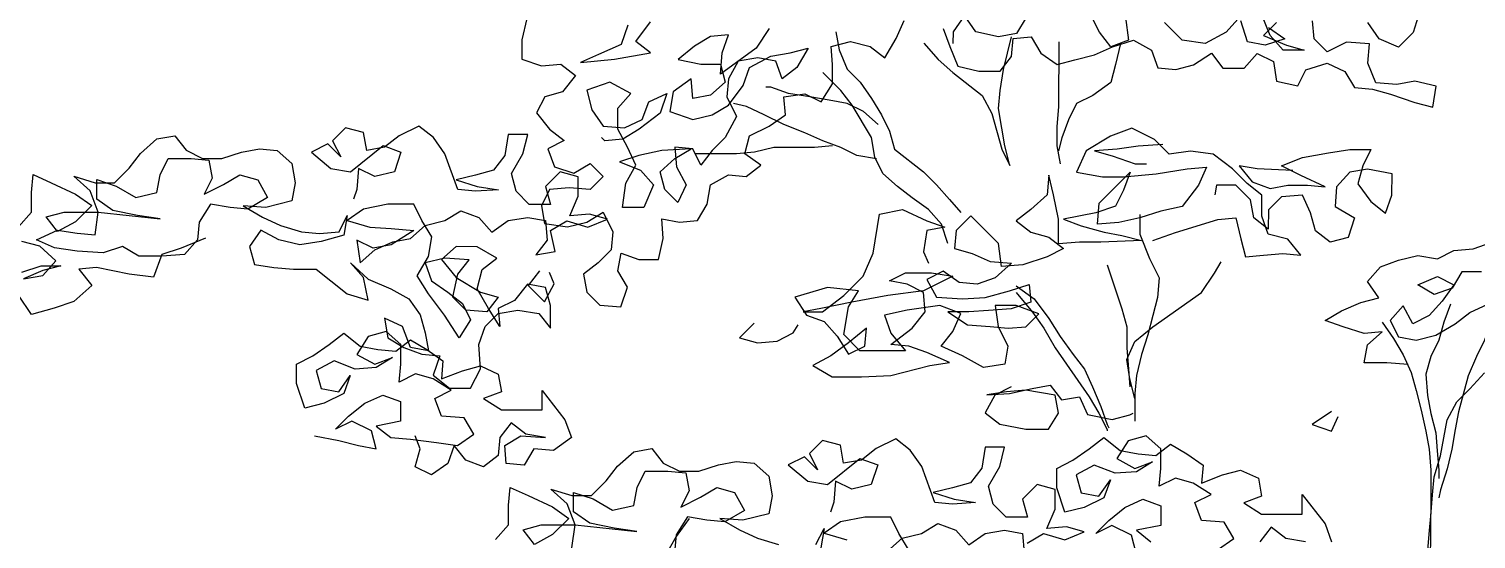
# Model space of a CAD drawing. Header units: inches. Extents: x 350994 to 353538, y 1581369 to 1583842.
# Drawn here: x 351476.791 to 351478.24, y 1583482.148 to 1583482.658 of the extents above; entities that cross this region are included whole.
import ezdxf

# ---------------------------------------------------------------- set-up
doc = ezdxf.new("R2010")
doc.units = ezdxf.units.IN
doc.header["$MEASUREMENT"] = 0
doc.linetypes.add('1', pattern=[0])
doc.layers.add('FOREST', color=96, linetype='Continuous')
doc.layers.add('TREE', color=81, linetype='1')

# ---------------------------------------------------------------- blocks, each defined once
blk = doc.blocks.new('TREE_4')
at = {"color": 94}
for points in [[(-1080.3, 7831.7), (-1089.1, 7794.1), (-1089.1, 7759.4), (-1054.4, 7747.8), (-1019.7, 7750.7), (-993.7, 7730.4), (-1016.9, 7701.5), (-1048.7, 7692.9), (-1063.2, 7664), (-1040, 7635), (-1014, 7614.8), (-1043, 7600.4), (-1031.4, 7568.5), (-996.8, 7556.9), (-967.8, 7574.3), (-944.7, 7551.1), (-967.9, 7528), (-1005.4, 7530.9), (-1040.1, 7528.1), (-1054.6, 7499.2), (-1048.9, 7467.4), (-1008.4, 7461.5), (-973.7, 7470.2), (-944.8, 7487.5), (-927.5, 7452.8), (-930.4, 7421), (-953.5, 7397.9), (-979.6, 7377.7), (-973.8, 7345.9), (-950.7, 7322.7), (-913.1, 7319.8), (-901.5, 7354.5), (-918.8, 7383.4), (-913, 7415.2), (-881.2, 7403.6), (-846.5, 7403.6), (-837.8, 7441.1), (-840.7, 7475.8), (-808.9, 7470), (-777.1, 7472.9), (-759.7, 7501.8), (-753.9, 7536.5), (-722.1, 7553.8), (-690.3, 7550.9), (-664.2, 7571.1), (-693.1, 7591.4), (-684.4, 7623.2), (-649.7, 7640.5), (-620.8, 7660.7), (-623.6, 7692.5), (-586.1, 7698.2), (-557.2, 7683.8), (-536.9, 7715.5), (-536.9, 7750.2), (-539.7, 7782), (-505, 7790.7), (-470.3, 7782), (-444.3, 7761.7), (-424.1, 7796.4), (-409.6, 7828.2)], [(-340.2, 7813.7), (-328.7, 7781.9), (-314.2, 7747.1), (-276.7, 7738.4), (-239.1, 7738.4), (-218.8, 7764.4), (-215.9, 7796.2), (-184.1, 7799.1), (-166.8, 7770.1), (-137.9, 7749.9), (-106, 7758.5), (-71.3, 7767.2), (-39.5, 7781.6), (-1.9, 7793.1), (29.9, 7775.7), (41.4, 7743.9), (73.2, 7741), (105, 7749.7), (136.8, 7769.9), (157, 7743.8), (194.6, 7743.8), (217.8, 7769.8), (246.7, 7755.3), (252.4, 7720.6), (290, 7711.9), (304.5, 7740.8), (342.1, 7752.3), (373.9, 7737.8), (391.2, 7708.9), (423, 7706), (454.8, 7697.3), (498.2, 7682.8), (530, 7674.1), (535.8, 7711.7), (498.2, 7720.4), (466.4, 7714.6), (428.8, 7717.6), (414.4, 7752.3), (417.3, 7787), (376.8, 7789.9), (342.1, 7772.6), (319, 7795.7), (316.1, 7827.5)], [(252.5, 7824.7), (229.4, 7801.6), (269.8, 7784.2), (301.6, 7775.5), (264.1, 7775.5), (240.9, 7801.6), (226.5, 7836.3)], [(238.1, 7816), (267, 7795.8), (232.3, 7784.2), (200.5, 7790), (188.9, 7827.6)], [(188.9, 7836.3), (162.9, 7807.4), (125.3, 7787.2), (84.8, 7793), (53, 7824.9)], [(-16.3, 7833.6), (-10.6, 7793.1), (-42.4, 7781.6), (-62.6, 7807.6), (-77.1, 7836.6)], [(-192.7, 7833.8), (-210.1, 7804.9), (-241.9, 7799.1), (-282.4, 7807.8), (-302.6, 7836.8), (-322.8, 7807.9), (-322.9, 7787.6)], [(507, 7844.7), (495.4, 7807.1), (469.3, 7781.1), (434.7, 7795.6), (414.4, 7824.5)], [(-649.6, 7814), (-672.7, 7779.3), (-707.4, 7753.3), (-736.4, 7733.1), (-733.4, 7770.7), (-721.9, 7802.5), (-753.7, 7799.6), (-782.6, 7782.3), (-811.5, 7759.2), (-771.1, 7750.5), (-736.4, 7750.4), (-727.7, 7718.6), (-753.8, 7695.5), (-785.6, 7689.8), (-788.4, 7724.4), (-820.3, 7701.3), (-826.1, 7666.7), (-785.6, 7652.2), (-750.9, 7660.8), (-722, 7678.1), (-695.9, 7712.8), (-684.3, 7744.6), (-646.7, 7764.8), (-612, 7770.5), (-580.2, 7779.2), (-600.5, 7744.5), (-626.5, 7724.3), (-638, 7756.1), (-669.8, 7761.9), (-704.5, 7756.2), (-721.9, 7724.4), (-724.8, 7692.6), (-707.5, 7657.9), (-727.8, 7620.3), (-751, 7597.2), (-771.2, 7571.2), (-785.6, 7600.1), (-817.4, 7603), (-814.6, 7568.3), (-797.3, 7536.5), (-811.8, 7504.7), (-834.9, 7527.9), (-843.5, 7559.7), (-817.5, 7582.8), (-788.5, 7600.1), (-840.6, 7597.3), (-881.1, 7588.6), (-915.8, 7577.1), (-878.2, 7562.6), (-855.1, 7536.6), (-872.5, 7496.1), (-910.1, 7496.1), (-904.2, 7539.5), (-886.9, 7571.3), (-901.3, 7603.1), (-918.6, 7634.9), (-918.6, 7672.5), (-895.4, 7698.5), (-933, 7718.8), (-973.5, 7704.4), (-964.8, 7669.7), (-944.6, 7640.7), (-907, 7637.8), (-875.2, 7652.2), (-863.6, 7684), (-831.8, 7698.5), (-843.4, 7663.8), (-881, 7634.9), (-910, 7617.6), (-941.8, 7614.7), (-947.5, 7620.5)], [(-901.1, 7820), (-912.7, 7785.3), (-953.2, 7768), (-985, 7753.5), (-924.3, 7759.3), (-860.7, 7770.8), (-886.7, 7791), (-860.6, 7825.7)], [(-531, 7808.1), (-525.3, 7776.3), (-510.8, 7741.5), (-487.7, 7718.4), (-467.5, 7689.5), (-450.2, 7660.5), (-435.8, 7631.6), (-427.1, 7599.8), (-375.1, 7559.3), (-352, 7536.1), (-328.9, 7510.1), (-308.7, 7486.9)], [(-374.9, 7787.7), (-348.9, 7758.7), (-322.9, 7735.6), (-270.9, 7695.1), (-253.6, 7663.2), (-236.3, 7599.6), (-221.9, 7570.7), (-230.5, 7605.4), (-236.3, 7637.2), (-242, 7671.9), (-239.1, 7703.7), (-233.3, 7741.3), (-218.8, 7799.1)], [(-134.9, 7790.4), (-135, 7674.7), (-138, 7640), (-138, 7605.3), (-132.2, 7573.5)], [(-25.1, 7787.4), (-33.8, 7749.8), (-42.5, 7718), (-74.3, 7694.9), (-103.2, 7680.5), (-117.7, 7651.6), (-129.3, 7619.8), (-135.1, 7596.6)], [(-331.9, 7432), (-343.4, 7466.7), (-366.5, 7492.8), (-395.4, 7513), (-421.4, 7533.3), (-447.4, 7556.4), (-461.8, 7585.4), (-467.6, 7620.1), (-502.2, 7677.9), (-522.4, 7704), (-554.2, 7735.8)], [(-456, 7643.2), (-482, 7666.3), (-510.9, 7680.8), (-542.7, 7686.6), (-577.4, 7692.5), (-615, 7698.3), (-646.8, 7709.9), (-655.4, 7709.9)], [(-458.9, 7582.5), (-493.6, 7588.3), (-522.5, 7602.8), (-554.3, 7614.4), (-586.1, 7628.9), (-623.7, 7643.3), (-658.4, 7660.7), (-690.2, 7675.2), (-713.3, 7681)], [(-1651.4, 7441.4), (-1694.8, 7424.1), (-1729.5, 7412.6), (-1744, 7372.1), (-1787.4, 7377.9), (-1845.2, 7389.6), (-1877, 7386.7), (-1853.9, 7357.8), (-1885.7, 7328.9), (-1920.4, 7317.3), (-1960.9, 7305.8), (-1984, 7340.5)], [(-1978.2, 7381), (-1943.5, 7392.5), (-1908.8, 7392.5), (-1940.6, 7383.9), (-1975.3, 7369.4), (-1940.6, 7375.2), (-1917.5, 7401.2), (-1946.4, 7427.2), (-1978.2, 7435.9)], [(-1983.9, 7462), (-1960.8, 7488), (-1960.7, 7522.7), (-1957.8, 7554.5), (-1926, 7540), (-1882.7, 7519.7), (-1853.8, 7499.4), (-1882.7, 7470.5), (-1914.5, 7453.2), (-1934.7, 7479.3), (-1902.9, 7487.9), (-1842.2, 7487.9), (-1732.4, 7476.2), (-1772.8, 7482), (-1816.2, 7490.7), (-1845.1, 7511), (-1845.1, 7545.7), (-1810.4, 7534.1), (-1775.7, 7513.8), (-1738.1, 7522.5), (-1732.3, 7554.3), (-1717.8, 7583.2), (-1677.3, 7583.1), (-1645.5, 7580.2), (-1639.8, 7548.4), (-1654.3, 7519.5), (-1619.5, 7536.8), (-1590.6, 7554.1), (-1558.8, 7545.4), (-1541.5, 7513.6), (-1576.2, 7493.4), (-1608, 7496.3), (-1642.7, 7502.1), (-1663, 7470.3), (-1665.9, 7438.5), (-1689, 7412.5), (-1729.5, 7409.7), (-1770, 7409.7), (-1798.9, 7427.1), (-1833.6, 7415.6), (-1879.9, 7418.5), (-1920.3, 7424.3), (-1952.1, 7438.8), (-1914.5, 7456.1), (-1879.8, 7450.3), (-1848, 7447.4), (-1842.2, 7487.9), (-1856.6, 7525.5), (-1885.5, 7551.5), (-1848, 7539.9), (-1813.3, 7539.9), (-1787.2, 7565.9), (-1766.9, 7591.9), (-1738, 7617.9), (-1706.2, 7623.6), (-1686, 7597.6), (-1657.1, 7583.1), (-1622.4, 7583.1), (-1587.7, 7594.6), (-1555.9, 7600.4), (-1524.1, 7597.4), (-1498.1, 7574.3), (-1492.3, 7539.6), (-1498.1, 7507.8), (-1544.4, 7496.3), (-1584.9, 7499.2), (-1550.2, 7478.9), (-1518.4, 7464.4), (-1480.8, 7452.8), (-1449, 7449.9), (-1414.3, 7452.8), (-1399.9, 7481.7), (-1405.7, 7447), (-1446.2, 7435.5), (-1483.8, 7429.7), (-1521.3, 7438.4), (-1553.1, 7455.8), (-1573.4, 7426.9), (-1564.7, 7395.1), (-1530, 7389.3), (-1495.4, 7386.3), (-1454.9, 7386.3), (-1428.9, 7366), (-1400, 7342.9), (-1362.4, 7331.3), (-1371, 7371.8), (-1394.1, 7397.8), (-1362.4, 7368.9), (-1321.9, 7351.5), (-1290.1, 7334.1), (-1269.9, 7305.2), (-1261.3, 7273.4), (-1255.5, 7241.6), (-1287.3, 7247.4), (-1301.7, 7285), (-1333.5, 7299.5), (-1327.8, 7264.8), (-1298.9, 7247.4), (-1267.1, 7235.8), (-1235.3, 7232.9), (-1246.9, 7198.2), (-1218, 7175), (-1180.4, 7175), (-1163, 7209.7), (-1165.9, 7253), (-1154.3, 7284.8), (-1131.1, 7307.9), (-1096.4, 7313.7), (-1058.8, 7307.9), (-1038.6, 7281.8), (-1038.6, 7322.3), (-1047.2, 7354.1), (-1079, 7359.9), (-1102.2, 7331.1), (-1131.1, 7316.6), (-1128.3, 7284.8), (-1148.5, 7316.6), (-1168.7, 7351.4), (-1160, 7386), (-1133.9, 7406.3), (-1168.6, 7426.5), (-1206.2, 7426.6), (-1232.2, 7403.5), (-1206.2, 7371.6), (-1162.9, 7345.6), (-1131.1, 7336.9), (-1151.4, 7310.9), (-1188.9, 7313.8), (-1212.1, 7336.9), (-1203.3, 7377.4), (-1183.1, 7403.4), (-1226.4, 7406.3), (-1261.1, 7397.7), (-1249.6, 7365.9), (-1220.7, 7345.6), (-1194.7, 7325.4), (-1180.3, 7296.4), (-1200.6, 7264.6), (-1226.5, 7305.1), (-1255.4, 7342.8), (-1275.6, 7374.6), (-1255.4, 7409.3), (-1249.5, 7443.9), (-1266.9, 7472.9), (-1281.3, 7501.8), (-1327.6, 7501.8), (-1370.9, 7493.2), (-1399.9, 7473), (-1359.4, 7461.4), (-1321.8, 7458.5), (-1281.3, 7455.5), (-1321.8, 7429.6), (-1353.6, 7423.8), (-1382.5, 7438.3), (-1376.8, 7397.8), (-1350.8, 7420.9), (-1318.9, 7435.3), (-1287.1, 7441.1), (-1261.1, 7464.2), (-1226.4, 7472.8), (-1197.5, 7490.2), (-1165.7, 7478.6), (-1142.6, 7452.5), (-1113.6, 7472.7), (-1078.9, 7478.5), (-1047.1, 7472.7), (-1044.3, 7438), (-1064.5, 7412), (-1029.8, 7417.7), (-1038.5, 7455.3), (-1009.5, 7472.6), (-972, 7461), (-937.3, 7475.5), (-969, 7484.2), (-1003.7, 7481.3), (-989.3, 7516), (-989.2, 7550.7), (-1021, 7559.4), (-1047.1, 7533.4), (-1038.4, 7501.6), (-1076, 7501.6), (-1099.1, 7524.8), (-1107.8, 7556.6), (-1087.5, 7591.3), (-1078.8, 7625.9), (-1113.5, 7626), (-1119.3, 7588.4), (-1139.6, 7562.4), (-1171.4, 7553.7), (-1206.1, 7545.1), (-1168.5, 7533.5), (-1130.9, 7527.7), (-1171.4, 7524.8), (-1203.2, 7527.8), (-1226.3, 7591.4), (-1246.5, 7620.3), (-1272.5, 7640.6), (-1307.2, 7623.3), (-1333.2, 7603), (-1365.1, 7597.3), (-1370.8, 7629.1), (-1402.6, 7637.8), (-1425.8, 7614.7), (-1411.3, 7585.8), (-1434.4, 7608.9), (-1463.4, 7594.5), (-1428.7, 7565.5), (-1394, 7559.7), (-1336.1, 7605.9), (-1304.3, 7594.3), (-1315.9, 7559.7), (-1350.6, 7551), (-1379.5, 7565.5), (-1382.5, 7527.9), (-1388.3, 7510.6)], [(32.4, 7437.5), (72.9, 7451.9), (148.1, 7474.9), (179.9, 7477.8), (188.6, 7440.2), (197.2, 7408.4), (229, 7411.3), (263.7, 7414.1), (295.5, 7411.2), (272.4, 7440.1), (237.7, 7448.8), (226.2, 7480.7), (226.2, 7518.2), (200.2, 7538.5), (174.2, 7564.5), (139.6, 7590.6), (99.1, 7596.4), (61.5, 7590.7), (35.5, 7616.7), (-5, 7637), (-42.6, 7622.6), (-86, 7596.6), (-103.3, 7559), (-57.1, 7550.3), (-19.5, 7550.3), (38.3, 7556), (93.3, 7564.6), (128, 7567.5), (113.5, 7535.7), (84.5, 7498.1), (46.9, 7489.5), (9.3, 7478), (-28.2, 7469.3), (-65.8, 7466.5), (-62.9, 7504), (-7.9, 7558.9), (-19.5, 7527.1), (-34, 7498.2), (-68.7, 7486.7), (-126.5, 7475.2), (-94.8, 7463.6), (-54.3, 7452), (-22.5, 7446.2), (12.2, 7437.5), (-60.1, 7434.7), (-97.7, 7434.7), (-135.3, 7431.8), (-135.2, 7475.2), (-143.9, 7518.6), (-152.5, 7553.3), (-155.4, 7518.6), (-184.4, 7492.6), (-210.4, 7472.4), (-184.4, 7452.1), (-152.6, 7443.4), (-126.6, 7423.1), (-155.5, 7408.7), (-198.9, 7394.3), (-236.5, 7391.4), (-242.2, 7431.9), (-291.3, 7481.1), (-317.4, 7455.1), (-320.3, 7423.3), (-288.5, 7414.6), (-256.7, 7400.1), (-219.1, 7397.2), (-248.1, 7371.2), (-279.9, 7359.7), (-311.7, 7362.6), (-340.6, 7382.9), (-369.5, 7368.4), (-352.2, 7336.6), (-305.9, 7333.7), (-265.5, 7336.5), (-222.1, 7348.1), (-187.4, 7359.6), (-184.5, 7327.8), (-219.2, 7316.3), (-259.7, 7313.4), (-294.4, 7310.5), (-332, 7310.6), (-297.3, 7287.4), (-256.8, 7284.5), (-225, 7281.6), (-193.2, 7284.4), (-170.1, 7307.5), (-210.5, 7322), (-248.1, 7322.1), (-242.4, 7284.5), (-225.1, 7249.8), (-230.9, 7218), (-268.5, 7212.2), (-306, 7232.5), (-343.6, 7249.9), (-323.3, 7275.9), (-308.9, 7307.7), (-346.4, 7322.2), (-404.3, 7313.5), (-444.7, 7304.9), (-433.2, 7273.1), (-407.2, 7241.3), (-488.2, 7241.3), (-517.1, 7270.3), (-508.3, 7319.4), (-491, 7348.3), (-545.9, 7354.1), (-603.7, 7336.8), (-583.5, 7305), (-551.7, 7293.4), (-528.6, 7267.4), (-508.4, 7235.6), (-479.5, 7250), (-476.6, 7281.8), (-508.4, 7255.8), (-540.2, 7232.7), (-572, 7215.4), (-537.4, 7195.1), (-485.3, 7195.1), (-433.3, 7197.9), (-363.9, 7215.2), (-329.2, 7220.9), (-369.6, 7238.3), (-401.4, 7249.9), (-433.2, 7252.8), (-395.6, 7281.7), (-372.5, 7310.6), (-375.3, 7345.3), (-404.2, 7359.8), (-436, 7365.6), (-407.1, 7380), (-360.8, 7380), (-323.2, 7374.2), (-375.3, 7348.2), (-438.9, 7339.6), (-502.5, 7328.1), (-557.5, 7316.6), (-589.3, 7310.8), (-554.6, 7310.8), (-517, 7339.7), (-482.3, 7374.3), (-464.9, 7414.8), (-453.3, 7484.2), (-412.8, 7492.8), (-369.4, 7472.5), (-337.6, 7460.9), (-369.4, 7455.2), (-375.2, 7417.6), (-366.6, 7397.3)], [(-537, 7605.7), (-568.8, 7602.8), (-641.1, 7602.9), (-675.8, 7594.2), (-707.6, 7591.4), (-779.9, 7591.4)], [(49.9, 7608), (6.6, 7605.2), (-31, 7599.4), (-71.5, 7596.6), (-39.7, 7587.9), (0.8, 7573.4), (21, 7573.4)], [(281.2, 7561.6), (217.6, 7564.5), (185.8, 7570.3), (208.9, 7541.4), (240.7, 7529.8), (272.5, 7535.5), (307.2, 7535.5), (339, 7532.6), (295.7, 7552.9), (261, 7570.2), (298.6, 7584.7), (344.8, 7593.3), (382.4, 7599.1), (420, 7599), (405.5, 7570.1), (396.8, 7538.3), (419.9, 7506.5), (445.9, 7486.2), (457.5, 7518), (457.6, 7555.6), (414.2, 7564.3), (382.4, 7558.6), (359.2, 7532.6), (356.3, 7497.9), (391, 7477.6), (379.4, 7442.9), (347.6, 7434.3), (321.6, 7454.5), (312.9, 7486.4), (298.5, 7518.2), (260.9, 7515.3), (237.8, 7492.2), (237.7, 7457.5), (211.7, 7477.8), (206, 7509.6), (180, 7535.6), (145.3, 7535.7), (142.4, 7518.3)], [(613.1, 6881.8), (598.6, 6852.9), (555.1, 6757.5), (540.7, 6728.6), (523.3, 6699.7), (517.5, 6731.5), (517.6, 6769.1), (520.5, 6803.8), (526.3, 6838.5), (526.4, 6948.4), (529.3, 6986), (532.3, 7017.8), (543.9, 7055.3), (555.5, 7118.9), (572.9, 7150.7), (596, 7173.8), (622.1, 7202.7)], [(9.4, 7483.7), (9.3, 7449), (26.6, 7405.7), (43.9, 7370.9), (41, 7336.3), (32.3, 7304.5), (23.6, 7269.8), (12, 7235.1), (3.3, 7197.5), (0.4, 7165.7), (0.3, 7116.6)], [(486.2, 7217.3), (448.6, 7220.2), (408.1, 7220.3), (413.9, 7252.1), (440, 7275.2), (408.2, 7272.3), (370.6, 7283.9), (338.8, 7295.5), (367.7, 7312.8), (402.4, 7327.3), (434.2, 7335.9), (414, 7364.8), (437.2, 7390.8), (469, 7402.4), (503.7, 7411), (538.4, 7405.2), (567.3, 7419.6), (602, 7422.5), (633.8, 7434)], [(616.4, 7382), (581.7, 7382), (564.4, 7353.1), (532.5, 7341.6), (503.7, 7359), (538.4, 7373.4), (567.3, 7358.9), (547, 7330), (523.8, 7304), (494.9, 7289.6), (477.6, 7321.4), (454.4, 7295.4), (468.9, 7266.5), (500.7, 7260.7), (535.4, 7269.3), (570.1, 7289.5), (596.1, 7309.7), (627.9, 7324.2)], [(-1057.6, 7383.5), (-1077.9, 7357.5), (-1049, 7328.6), (-1031.6, 7360.4), (-1040.3, 7380.6)], [(-48.6, 7394.2), (-22.6, 7316.1), (-14, 7284.3), (-14, 7246.7), (-11.1, 7209.1), (-8.3, 7177.3)], [(0.4, 7157), (-8.3, 7191.7), (-14, 7226.4), (0.5, 7258.2), (32.3, 7284.2), (119.1, 7344.9), (142.3, 7379.5), (153.8, 7399.8)], [(651.1, 7393.5), (639.5, 7358.8), (636.6, 7324.1), (633.7, 7292.3), (622.1, 7260.5), (607.6, 7231.7), (593.1, 7197), (575.7, 7133.4), (569.9, 7101.6), (564.1, 7066.9), (555.4, 7032.2), (543.8, 6994.6), (540.9, 6980.2)], [(-210.5, 7356.7), (-178.7, 7333.6), (-152.7, 7298.8), (-132.5, 7267), (-109.4, 7235.2), (-89.2, 7209.2), (-74.8, 7177.3), (-60.3, 7142.6), (-48.8, 7110.8), (-45.9, 7105)], [(-210.5, 7345.2), (-181.6, 7310.4), (-161.4, 7281.5), (-141.2, 7246.8), (-80.6, 7160), (-63.3, 7131.1), (-48.8, 7102.1), (-48.8, 7099.3)], [(561.4, 7324.2), (549.9, 7292.4), (541.1, 7260.6), (526.7, 7231.7), (518, 7199.9), (520.8, 7162.3), (526.6, 7130.5), (535.2, 7095.8), (538.1, 7064), (540.9, 7029.3), (540.9, 7014.9)], [(-676.1, 7290.7), (-702.1, 7264.7), (-670.3, 7256), (-635.6, 7258.8), (-606.7, 7273.2), (-598, 7287.7)], [(440, 7292.5), (460.2, 7263.6), (477.5, 7234.7), (491.9, 7202.8), (500.6, 7171), (509.2, 7136.3), (517.9, 7098.7), (523.6, 7066.9), (526.5, 7029.3), (526.4, 6954.2), (523.5, 6922.4), (520.6, 6887.7)], [(-1458, 7090.7), (-1414.6, 7082), (-1379.9, 7073.3), (-1348.1, 7067.5), (-1356.8, 7099.3), (-1391.5, 7116.7), (-1420.4, 7102.3), (-1397.2, 7125.4), (-1368.3, 7148.5), (-1336.5, 7162.9), (-1304.7, 7151.3), (-1304.7, 7116.6), (-1348.1, 7108), (-1322.1, 7087.7), (-1287.4, 7084.8), (-1241.2, 7079), (-1203.6, 7073.2), (-1174.6, 7093.4), (-1192, 7122.3), (-1232.4, 7125.2), (-1244, 7157), (-1215, 7171.5), (-1246.8, 7191.7), (-1278.6, 7200.4), (-1307.6, 7186), (-1304.6, 7217.8), (-1304.6, 7252.5), (-1330.6, 7275.7), (-1362.4, 7267), (-1382.7, 7235.2), (-1350.9, 7217.9), (-1319.1, 7229.4), (-1348, 7212.1), (-1385.6, 7209.2), (-1423.2, 7223.7), (-1455, 7206.4), (-1446.3, 7174.6), (-1414.5, 7168.8), (-1394.3, 7197.7), (-1405.9, 7165.9), (-1440.6, 7148.5), (-1475.3, 7139.9), (-1489.7, 7183.3), (-1489.7, 7218), (-1460.7, 7232.4), (-1431.8, 7252.6), (-1405.8, 7272.8), (-1376.9, 7249.7), (-1345.1, 7243.9), (-1313.3, 7240.9), (-1287.2, 7261.2), (-1258.3, 7243.8), (-1229.5, 7223.5), (-1232.4, 7191.7), (-1194.8, 7206.1), (-1163, 7214.8), (-1131.2, 7200.3), (-1125.4, 7168.5), (-1157.2, 7157), (-1125.4, 7136.7), (-1053.2, 7136.6), (-1053.1, 7171.3), (-1012.7, 7119.2), (-1001.2, 7087.4), (-1033, 7064.3), (-1067.7, 7067.2), (-1085.1, 7038.3), (-1116.9, 7041.3), (-1119.7, 7073.1), (-1090.8, 7090.4), (-1047.4, 7087.5), (-1082.1, 7093.3), (-1108.1, 7113.5), (-1128.4, 7087.5), (-1131.3, 7055.7), (-1157.3, 7035.5), (-1189.1, 7047.1), (-1209.4, 7073.2), (-1220.9, 7041.4), (-1249.9, 7021.2), (-1278.8, 7035.6), (-1270.1, 7067.4), (-1278.7, 7090.6)], [(-219.3, 7177.5), (-248.3, 7163), (-265.6, 7131.3), (-239.6, 7111), (-193.4, 7102.3), (-152.9, 7102.2), (-135.5, 7131.1), (-141.3, 7162.9), (-193.3, 7171.7), (-228, 7168.8), (-262.7, 7163.1), (-222.2, 7165.9), (-181.8, 7174.5), (-149.9, 7180.3), (-129.7, 7154.3), (-97.9, 7160), (-83.5, 7128.2), (-40.1, 7119.5), (-8.3, 7128.1), (-2.5, 7131)], [(350.2, 7133.6), (315.5, 7110.5), (350.2, 7098.9), (361.8, 7124.9)], [(-1136.1, 6906.5), (-1113, 6932.5), (-1112.9, 6967.2), (-1110, 6999), (-1078.2, 6984.5), (-1034.9, 6964.3), (-1006, 6944), (-1034.9, 6915.1), (-1066.7, 6897.8), (-1087, 6923.8), (-1055.1, 6932.5), (-994.4, 6932.4), (-884.6, 6920.8), (-925, 6926.6), (-968.4, 6935.3), (-997.3, 6955.6), (-997.3, 6990.2), (-962.6, 6978.7), (-927.9, 6958.4), (-890.3, 6967), (-884.5, 6998.8), (-870, 7027.7), (-829.5, 7027.7), (-797.7, 7024.8), (-792, 6993), (-806.5, 6964.1), (-771.8, 6981.4), (-742.8, 6998.7), (-711, 6990), (-693.7, 6958.2), (-728.4, 6938), (-760.2, 6940.9), (-794.9, 6946.7), (-815.2, 6914.9), (-818.1, 6883.1)], [(-1000.3, 6891.9), (-994.4, 6932.4), (-1008.9, 6970), (-1037.7, 6996.1), (-1000.2, 6984.5), (-965.5, 6984.4), (-939.4, 7010.4), (-919.2, 7036.4), (-890.2, 7062.4), (-858.4, 7068.2), (-838.2, 7042.1), (-809.3, 7027.7), (-774.6, 7027.6), (-739.9, 7039.2), (-708.1, 7044.9), (-676.3, 7042), (-650.3, 7018.8), (-644.5, 6984.1), (-650.3, 6952.3), (-696.6, 6940.8), (-737.1, 6943.8), (-702.4, 6923.5), (-670.6, 6909), (-633.1, 6897.4)], [(-566.6, 6897.3), (-552.1, 6926.2), (-557.9, 6891.5)], [(-401.8, 6888.5), (-419.1, 6917.4), (-433.5, 6946.4), (-479.8, 6946.4), (-523.1, 6937.8), (-552.1, 6917.6), (-511.6, 6906)], [(-439.3, 6885.7), (-413.3, 6908.8), (-378.6, 6917.4), (-349.7, 6934.7), (-317.9, 6923.1), (-294.8, 6897.1), (-265.8, 6917.3), (-231.1, 6923), (-199.3, 6917.2), (-196.5, 6882.5)], [(-190.7, 6899.9), (-161.8, 6917.2), (-124.2, 6905.6), (-89.5, 6920), (-121.3, 6928.7), (-156, 6925.9), (-141.5, 6960.6), (-141.4, 6995.2), (-173.2, 7004), (-199.3, 6978), (-190.6, 6946.1), (-228.2, 6946.2), (-251.3, 6969.3), (-260, 7001.1), (-239.7, 7035.8), (-231, 7070.5), (-265.7, 7070.5), (-271.5, 7033), (-291.8, 7007), (-323.6, 6998.3), (-358.3, 6989.7), (-320.7, 6978.1), (-283.1, 6972.2), (-323.6, 6969.4), (-355.4, 6972.3), (-378.5, 7035.9), (-398.7, 7064.9), (-424.7, 7085.1), (-459.4, 7067.8), (-485.5, 7047.6), (-517.3, 7041.9), (-523, 7073.7), (-554.8, 7082.4), (-578, 7059.3), (-563.5, 7030.3), (-586.6, 7053.5), (-615.6, 7039.1), (-580.9, 7010.1), (-546.2, 7004.3), (-488.3, 7050.5), (-456.6, 7038.9), (-468.1, 7004.2), (-502.9, 6995.6), (-531.8, 7010.1), (-534.7, 6972.5), (-540.5, 6955.1)], [(3, 6882.4), (-5.6, 6914.2), (-40.3, 6931.5), (-69.2, 6917.1), (-46.1, 6940.2), (-17.1, 6963.3), (14.7, 6977.8), (46.5, 6966.2), (46.4, 6931.5), (3.1, 6922.8), (29.1, 6902.6)], [(147.6, 6888), (176.5, 6908.2), (159.2, 6937.1), (118.7, 6940.1), (107.2, 6971.9), (136.1, 6986.3), (104.3, 7006.6), (72.5, 7015.3), (43.6, 7000.9), (46.5, 7032.7), (46.6, 7067.4), (20.6, 7090.5), (-11.3, 7081.9), (-31.5, 7050.1), (0.3, 7032.7), (32.1, 7044.2), (3.2, 7026.9), (-34.4, 7024.1), (-72, 7038.6), (-103.8, 7021.2), (-95.2, 6989.4), (-63.4, 6983.6), (-43.1, 7012.5), (-54.7, 6980.7), (-89.4, 6963.4), (-124.1, 6954.8), (-138.5, 6998.1), (-138.5, 7032.8), (-109.6, 7047.3), (-80.7, 7067.5), (-54.6, 7087.7), (-25.7, 7064.5), (6.1, 7058.7), (37.9, 7055.8), (63.9, 7076), (92.8, 7058.6), (121.7, 7038.4), (118.8, 7006.6), (156.4, 7021), (188.2, 7029.6), (220, 7015.2), (225.7, 6983.3), (193.9, 6971.8), (225.7, 6951.5), (298, 6951.5), (298, 6986.2), (338.5, 6934.1), (350, 6902.3)], [(303.7, 6902.3), (269, 6908.1), (243, 6928.4), (222.8, 6902.4)], [(-792, 6943.8), (-815.2, 6912), (-832.6, 6880.2), (-847.1, 6848.4), (-858.6, 6813.8), (-873.1, 6782), (-884.7, 6750.2), (-887.7, 6712.6), (-887.7, 6703.9)]]:
    blk.add_lwpolyline(points, dxfattribs=at)

msp = doc.modelspace()

# ---------------------------------------------------------------- hatches: boundary and pattern name
at = {"layer": 'FOREST', "lineweight": 5}
h = msp.add_hatch(dxfattribs=at)
h.set_pattern_fill('ANSI31', color=96, scale=50, style=0)
h.paths.add_polyline_path([(351604.9274, 1583347.98), (351663.0036, 1583522.9504), (351611.8779, 1583545.3594), (351490.2916, 1583598.0852), (351436.5696, 1583404.4646), (351529.745, 1583373.1705)])
h.paths.add_polyline_path([(351517.5086, 1583480.1397), (351575.3657, 1583480.1397), (351575.3657, 1583465.1397), (351517.5086, 1583465.1397)], flags=24)

# ---------------------------------------------------------------- block references
at = {"layer": 'TREE', "lineweight": 5, "xscale": 0.0005632341344607994, "yscale": 0.0005632341490127146, "zscale": 0.0005632341444477617}
msp.add_blockref('TREE_4', (351477.898, 1583478.2575), dxfattribs=at)

doc.saveas('drawing.dxf')
